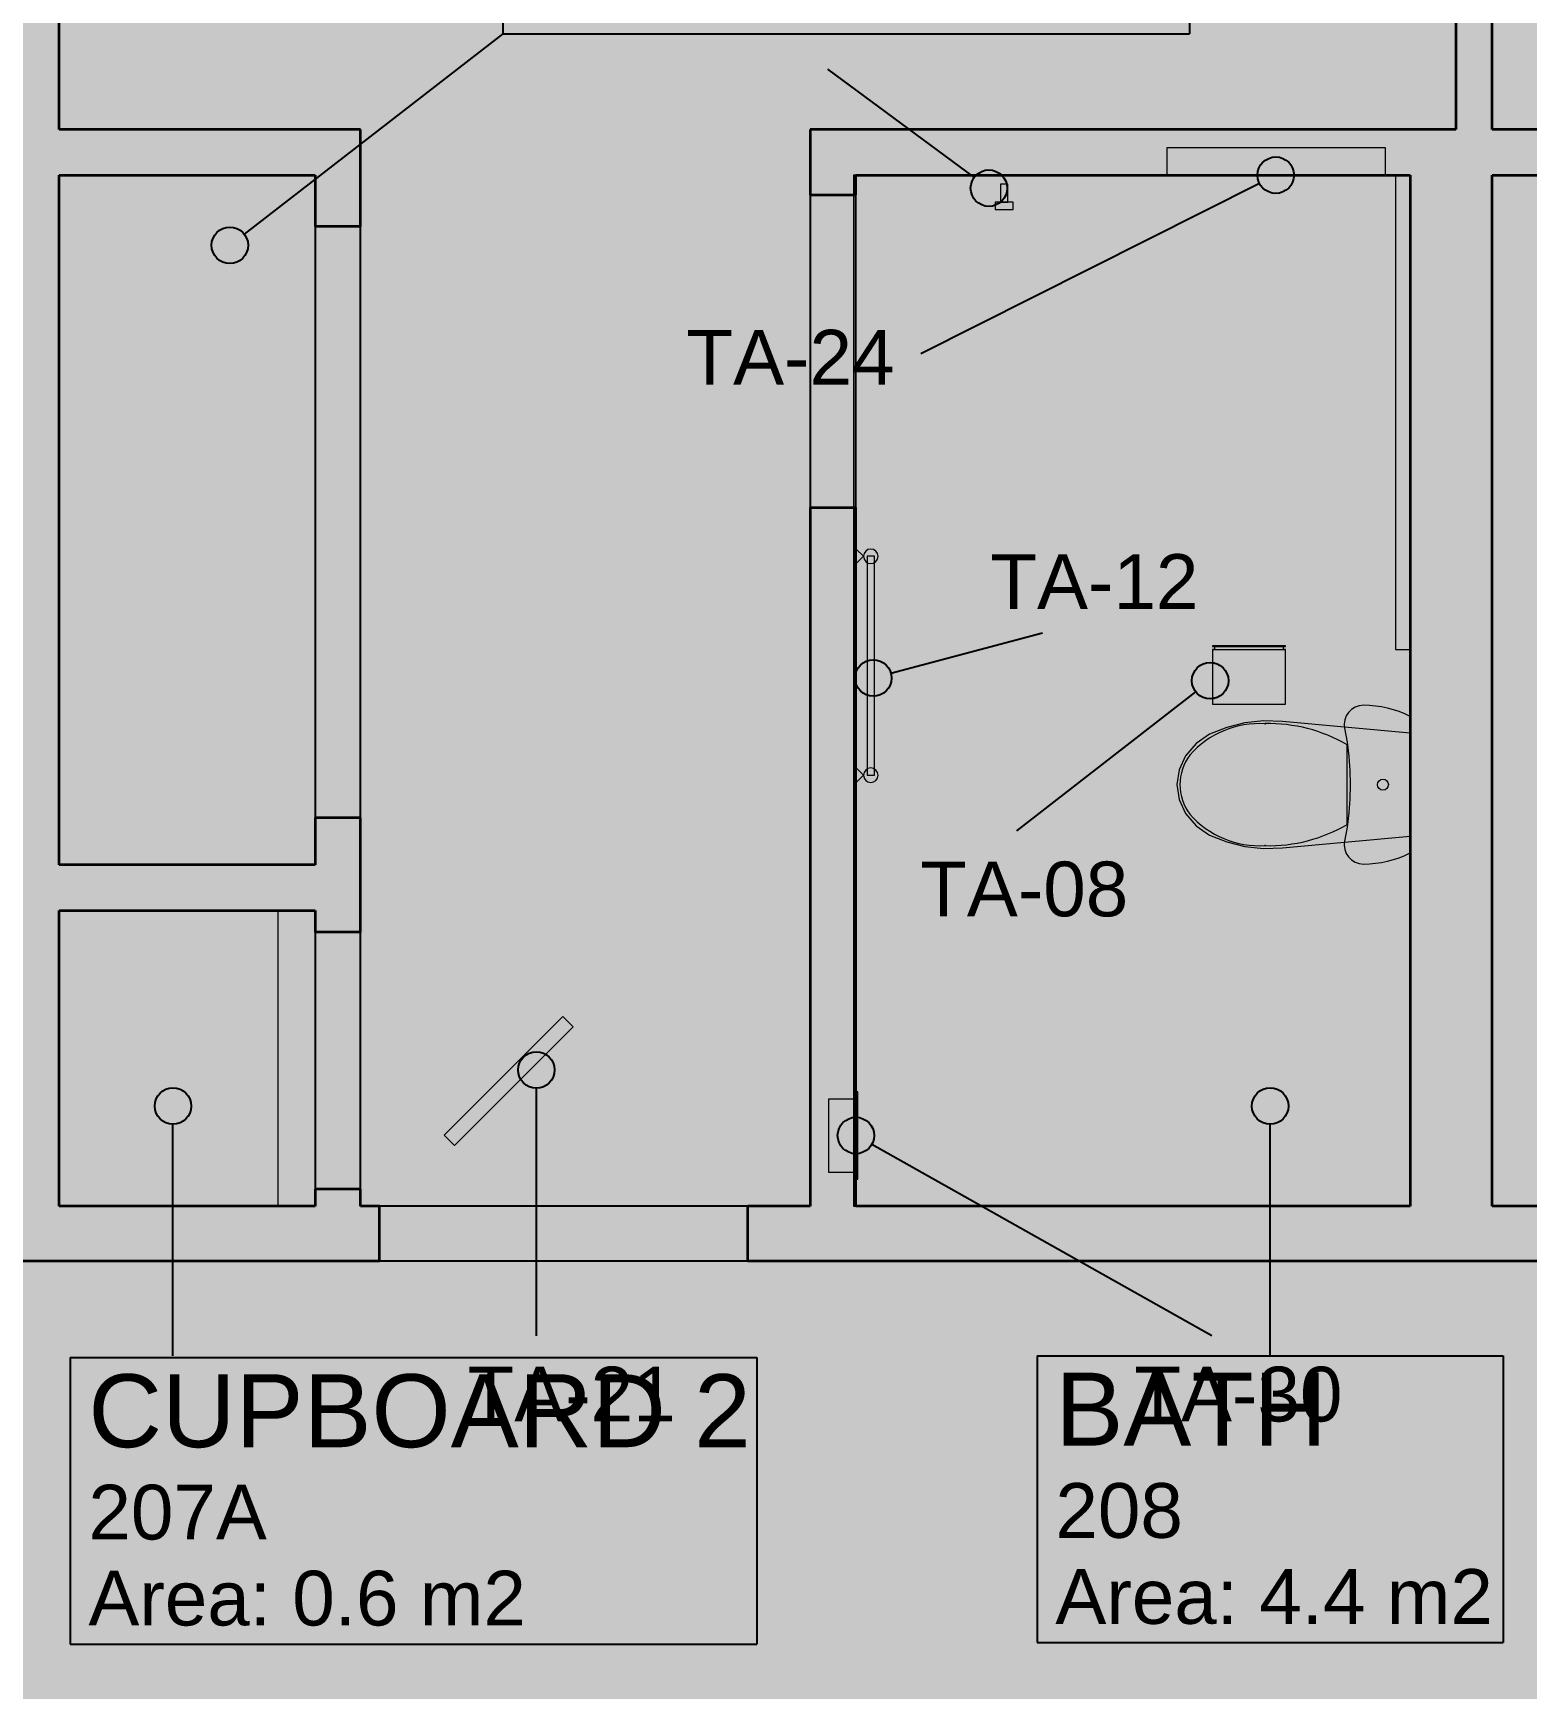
# Model space of a CAD drawing. Header units: millimetres. Extents: x -14278 to 101596, y -22378 to 34603.
# Drawn here: x 72050 to 76146, y 4946 to 9484 of the extents above; entities that cross this region are included whole.
import ezdxf
from ezdxf.enums import TextEntityAlignment as Align

# ---------------------------------------------------------------- set-up
doc = ezdxf.new("R2010")
doc.units = ezdxf.units.MM
doc.header["$MEASUREMENT"] = 0
doc.linetypes.add('Dashed', pattern=[282.222223, 141.111112, -141.111112])
for name, color, linetype in [('A-Zz_20_10_90-T_TextFFEInternal', 7, 'Continuous'), ('NewA-Ee_25_10-M_WallsInternal', 7, 'Continuous'), ('NewA-Ee_30_40-M_Floors', 7, 'Continuous'), ('NewA-Ee_40_20-M_GeneralFFAndEInternalEquipment', 7, 'Continuous'), ('NewA-Ee_40_20-M_GeneralFFAndEInternalFixed', 7, 'Continuous'), ('NewA-Ee_40_20-M_GeneralFFAndEInternalSanitary', 7, 'Continuous'), ('NewA-SL-M_SpacesInternal', 7, 'Continuous'), ('NewA-Ss_30_25-M_CeilingAndSoffitSystems', 7, 'Continuous'), ('NewA-Zz_20_10_90-T_TextFFEInternal', 7, 'Continuous'), ('NewA-Zz_50_10_90-P_BoundarySpace', 7, 'Continuous'), ('NewA-Zz_50_90_00-M_GrossInternal', 7, 'Continuous')]:
    doc.layers.add(name, color=color, linetype=linetype)
doc.styles.add('GENERATED_STYLE_1', font='')
doc.styles.get('GENERATED_STYLE_1').set_extended_font_data('Arial')

# ---------------------------------------------------------------- blocks, each defined once
blk = doc.blocks.new('Slab_29_2', base_point=(92290.2, 4673.4))
at = {"layer": 'NewA-Ee_30_40-M_Floors', "linetype": 'Continuous', "lineweight": 13}
blk.add_hatch(color=254, dxfattribs=at).paths.add_polyline_path([(92290.2, 4673.4), (92290.2, 10970.6), (94739.9, 10970.6), (94739.9, 13222.7), (60190.4, 13222.7), (60190.4, 4673.4)])
blk = doc.blocks.new('BEDROOM_207_32_2', base_point=(74462.5, 12688))
at = {"layer": 'NewA-SL-M_SpacesInternal', "color": 253, "linetype": 'Continuous', "lineweight": 13}
for p, q in [((72121.7, 13222.7), (72121.7, 9219.3)), ((75951.3, 13222.7), (72121.7, 13222.7)), ((75951.3, 9219.3), (75951.3, 13222.7)), ((72121.7, 9219.3), (72948.2, 9219.3)), ((72948.2, 9219.3), (72948.2, 6268.3)), ((74181.2, 6268.3), (74181.2, 9219.3)), ((74181.2, 9219.3), (75951.3, 9219.3)), ((72948.2, 6268.3), (74181.2, 6268.3))]:
    blk.add_line(p, q, dxfattribs=at)
at = {"layer": 'NewA-SL-M_SpacesInternal', "linetype": 'Continuous'}
for p, q in [((73703.9, 13041.5), (73703.9, 12727.2)), ((73703.9, 13041.5), (75221.1, 13041.5)), ((75221.1, 13041.5), (75221.1, 12727.2)), ((73703.9, 12727.2), (73703.9, 12491.5)), ((75221.1, 12727.2), (75221.1, 12491.5)), ((73703.9, 12491.5), (73703.9, 12255.8)), ((75221.1, 12491.5), (75221.1, 12255.8)), ((73703.9, 12255.8), (75221.1, 12255.8))]:
    blk.add_line(p, q, dxfattribs=at)
at = {"layer": 'NewA-SL-M_SpacesInternal', "color": 5, "lineweight": 70, "style": 'GENERATED_STYLE_1'}
for tag, height, p in [('ROOM_NAME', 200, (73753.9, 12995.8)), ('ROOM_NUMBER', 150, (73753.9, 12693)), ('adj_text', 150, (73753.9, 12457.2))]:
    blk.add_attdef(tag, text='', height=height, dxfattribs=at).set_placement(p, align=Align.TOP_LEFT)
blk = doc.blocks.new('HALL_217_37_2', base_point=(63774.1, 5508.9))
at = {"layer": 'NewA-SL-M_SpacesInternal', "color": 253, "linetype": 'Continuous', "lineweight": 13}
blk.add_line((92290.2, 6118.3), (64013.7, 6118.3), dxfattribs=at)
at = {"layer": 'NewA-SL-M_SpacesInternal', "color": 5, "lineweight": 70, "style": 'GENERATED_STYLE_1'}
for tag, height, p in [('ROOM_NAME', 200, (63128.1, 5816.7)), ('ROOM_NUMBER', 150, (63128.1, 5513.9)), ('adj_text', 150, (63128.1, 5278.2))]:
    blk.add_attdef(tag, text='', height=height, dxfattribs=at).set_placement(p, align=Align.TOP_LEFT)
blk = doc.blocks.new('BATH_208_43_2', base_point=(75442.2, 5504.5))
at = {"layer": 'NewA-SL-M_SpacesInternal', "color": 253, "linetype": 'Continuous', "lineweight": 13}
for p, q in [((75758.7, 9169.3), (75158.7, 9169.3)), ((75158.7, 9169.3), (75158.7, 9094.3)), ((75758.7, 9094.3), (75758.7, 9169.3)), ((74306.2, 9094.3), (74306.2, 6562.2)), ((75158.7, 9094.3), (74306.2, 9094.3)), ((75826.3, 9094.3), (75758.7, 9094.3)), ((75826.3, 6268.3), (75826.3, 9094.3)), ((74306.2, 6562.2), (74231.2, 6562.2)), ((74231.2, 6562.2), (74231.2, 6362.2)), ((74231.2, 6362.2), (74306.2, 6362.2)), ((74306.2, 6362.2), (74306.2, 6268.3)), ((74306.2, 6268.3), (75826.3, 6268.3))]:
    blk.add_line(p, q, dxfattribs=at)
at = {"layer": 'NewA-SL-M_SpacesInternal', "linetype": 'Continuous'}
for p, q in [((74803.3, 5858), (74803.3, 5543.8)), ((74803.3, 5858), (76081.1, 5858)), ((76081.1, 5858), (76081.1, 5543.8)), ((74803.3, 5543.8), (74803.3, 5308)), ((76081.1, 5543.8), (76081.1, 5308)), ((74803.3, 5308), (74803.3, 5072.3)), ((76081.1, 5308), (76081.1, 5072.3)), ((74803.3, 5072.3), (76081.1, 5072.3))]:
    blk.add_line(p, q, dxfattribs=at)
at = {"layer": 'NewA-SL-M_SpacesInternal', "color": 5, "lineweight": 70, "style": 'GENERATED_STYLE_1'}
for tag, height, p in [('ROOM_NAME', 200, (74853.3, 5812.3)), ('ROOM_NUMBER', 150, (74853.3, 5509.5)), ('adj_text', 150, (74853.3, 5273.8))]:
    blk.add_attdef(tag, text='', height=height, dxfattribs=at).set_placement(p, align=Align.TOP_LEFT)
blk = doc.blocks.new('CUPBOARD 1_207B_52_2', base_point=(74279.5, 9913.4))
at = {"layer": 'NewA-SL-M_SpacesInternal', "linetype": 'Continuous'}
for p, q in [((73337.8, 10267), (73337.8, 9952.7)), ((73337.8, 10267), (75221.1, 10267)), ((75221.1, 10267), (75221.1, 9952.7)), ((73337.8, 9952.7), (73337.8, 9717)), ((75221.1, 9952.7), (75221.1, 9717)), ((73337.8, 9717), (73337.8, 9481.3)), ((75221.1, 9717), (75221.1, 9481.3)), ((73337.8, 9481.3), (75221.1, 9481.3))]:
    blk.add_line(p, q, dxfattribs=at)
at = {"layer": 'NewA-SL-M_SpacesInternal', "color": 253, "linetype": 'Continuous', "lineweight": 13}
for p, q in [((72823.2, 9094.3), (72121.7, 9094.3)), ((72121.7, 9094.3), (72121.7, 7203.9)), ((72823.2, 7203.9), (72823.2, 9094.3)), ((72121.7, 7203.9), (72823.2, 7203.9))]:
    blk.add_line(p, q, dxfattribs=at)
at = {"layer": 'NewA-SL-M_SpacesInternal', "color": 5, "lineweight": 70, "style": 'GENERATED_STYLE_1'}
for tag, height, p in [('ROOM_NAME', 200, (73387.8, 10221.3)), ('ROOM_NUMBER', 150, (73387.8, 9918.4)), ('adj_text', 150, (73387.8, 9682.7))]:
    blk.add_attdef(tag, text='', height=height, dxfattribs=at).set_placement(p, align=Align.TOP_LEFT)
blk = doc.blocks.new('CUPBOARD 2_207A_58_2', base_point=(73093.4, 5500))
at = {"layer": 'NewA-SL-M_SpacesInternal', "color": 253, "linetype": 'Continuous', "lineweight": 13}
for p, q in [((72823.2, 7078.9), (72121.7, 7078.9)), ((72121.7, 7078.9), (72121.7, 6268.3)), ((72823.2, 6268.3), (72823.2, 7078.9)), ((72121.7, 6268.3), (72823.2, 6268.3))]:
    blk.add_line(p, q, dxfattribs=at)
at = {"layer": 'NewA-SL-M_SpacesInternal', "linetype": 'Continuous'}
for p, q in [((72151.8, 5853.6), (72151.8, 5539.3)), ((72151.8, 5853.6), (74035, 5853.6)), ((74035, 5853.6), (74035, 5539.3)), ((72151.8, 5539.3), (72151.8, 5303.6)), ((74035, 5539.3), (74035, 5303.6)), ((72151.8, 5303.6), (72151.8, 5067.9)), ((74035, 5303.6), (74035, 5067.9)), ((72151.8, 5067.9), (74035, 5067.9))]:
    blk.add_line(p, q, dxfattribs=at)
at = {"layer": 'NewA-SL-M_SpacesInternal', "color": 5, "lineweight": 70, "style": 'GENERATED_STYLE_1'}
for tag, height, p in [('ROOM_NAME', 200, (72201.8, 5807.9)), ('ROOM_NUMBER', 150, (72201.8, 5505)), ('adj_text', 150, (72201.8, 5269.3))]:
    blk.add_attdef(tag, text='', height=height, dxfattribs=at).set_placement(p, align=Align.TOP_LEFT)
blk = doc.blocks.new('Slab_34_2', base_point=(74299.6, 6268.3))
at = {"layer": 'NewA-Ss_30_25-M_CeilingAndSoffitSystems', "linetype": 'Continuous', "lineweight": 0}
blk.add_hatch(color=255, dxfattribs=at).paths.add_polyline_path([(74299.6, 6268.3), (75826.3, 6268.3), (75826.3, 9094.3), (74299.6, 9094.3)])
at = {"layer": 'NewA-Ss_30_25-M_CeilingAndSoffitSystems', "color": 6, "linetype": 'Continuous', "lineweight": 13, "flags": 128}
blk.add_lwpolyline([(74299.6, 6268.3), (75826.3, 6268.3), (75826.3, 9094.3), (74299.6, 9094.3)], close=True, dxfattribs=at)
blk = doc.blocks.new('Slab_41_2', base_point=(72121.7, 13222.7))
at = {"layer": 'NewA-Ss_30_25-M_CeilingAndSoffitSystems', "linetype": 'Continuous', "lineweight": 0}
blk.add_hatch(color=255, dxfattribs=at).paths.add_polyline_path([(72121.7, 13222.7), (72121.7, 9219.3), (72948.2, 9219.3), (72948.2, 6268.3), (74181.2, 6268.3), (74181.2, 9219.3), (75951.3, 9219.3), (75951.3, 13222.7)])
at = {"layer": 'NewA-Ss_30_25-M_CeilingAndSoffitSystems', "color": 6, "linetype": 'Continuous', "lineweight": 13, "flags": 128}
blk.add_lwpolyline([(72121.7, 13222.7), (72121.7, 9219.3), (72948.2, 9219.3), (72948.2, 6268.3), (74181.2, 6268.3), (74181.2, 9219.3), (75951.3, 9219.3), (75951.3, 13222.7)], close=True, dxfattribs=at)
blk = doc.blocks.new('Slab_46_2', base_point=(92290.2, 4823.3))
at = {"layer": 'NewA-Ss_30_25-M_CeilingAndSoffitSystems', "linetype": 'Continuous', "lineweight": 0}
blk.add_hatch(color=255, dxfattribs=at).paths.add_polyline_path([(92290.2, 4823.3), (92290.2, 6118.3), (64013.7, 6118.3), (64013.7, 8579), (62713.2, 8579), (62713.2, 4817.8)])
at = {"layer": 'NewA-Ss_30_25-M_CeilingAndSoffitSystems', "color": 6, "linetype": 'Continuous', "lineweight": 13, "flags": 128}
blk.add_lwpolyline([(92290.2, 4823.3), (62713.2, 4817.8), (62713.2, 8579), (64013.7, 8579), (64013.7, 6118.3), (92290.2, 6118.3)], close=True, dxfattribs=at)
blk = doc.blocks.new('Slab_59_2', base_point=(72121.7, 9094.3))
at = {"layer": 'NewA-Ss_30_25-M_CeilingAndSoffitSystems', "linetype": 'Continuous', "lineweight": 0}
blk.add_hatch(color=255, dxfattribs=at).paths.add_polyline_path([(72121.7, 9094.3), (72121.7, 7203.9), (72823.2, 7203.9), (72823.2, 9094.3)])
at = {"layer": 'NewA-Ss_30_25-M_CeilingAndSoffitSystems', "color": 6, "linetype": 'Continuous', "lineweight": 13, "flags": 128}
blk.add_lwpolyline([(72121.7, 9094.3), (72823.2, 9094.3), (72823.2, 7203.9), (72121.7, 7203.9)], close=True, dxfattribs=at)
blk = doc.blocks.new('Slab_60_2', base_point=(72121.7, 7078.9))
at = {"layer": 'NewA-Ss_30_25-M_CeilingAndSoffitSystems', "linetype": 'Continuous', "lineweight": 0}
blk.add_hatch(color=255, dxfattribs=at).paths.add_polyline_path([(72121.7, 7078.9), (72121.7, 6268.3), (72823.2, 6268.3), (72823.2, 7078.9)])
at = {"layer": 'NewA-Ss_30_25-M_CeilingAndSoffitSystems', "color": 6, "linetype": 'Continuous', "lineweight": 13, "flags": 128}
blk.add_lwpolyline([(72121.7, 7078.9), (72823.2, 7078.9), (72823.2, 6268.3), (72121.7, 6268.3)], close=True, dxfattribs=at)
blk = doc.blocks.new('Wall_90_2', base_point=(71971.7, 13222.7))
at = {"layer": 'NewA-Ee_25_10-M_WallsInternal', "color": 92, "linetype": 'Continuous', "lineweight": 35, "flags": 128}
for points in [[(71971.7, 13222.7), (71971.7, 9219.3)], [(72121.7, 13222.7), (71971.7, 13222.7)], [(72121.7, 9219.3), (72121.7, 13222.7)], [(71971.7, 9094.3), (71971.7, 7203.9)], [(72121.7, 7203.9), (72121.7, 9094.3)], [(71971.7, 7078.9), (71971.7, 6268.3)], [(72121.7, 6268.3), (72121.7, 7078.9)]]:
    blk.add_lwpolyline(points, dxfattribs=at)
blk = doc.blocks.new('Wall_93_2', base_point=(64013.7, 6118.3))
at = {"layer": 'NewA-Ee_25_10-M_WallsInternal', "color": 92, "linetype": 'Continuous', "lineweight": 35}
for p, q in [((72999.7, 6118.3), (72999.7, 6268.3)), ((74009.7, 6118.3), (74009.7, 6268.3))]:
    blk.add_line(p, q, dxfattribs=at)
at = {"layer": 'NewA-Ee_25_10-M_WallsInternal', "linetype": 'Continuous'}
for p, q in [((74009.7, 6268.3), (72999.7, 6268.3)), ((72999.7, 6118.3), (74009.7, 6118.3))]:
    blk.add_line(p, q, dxfattribs=at)
at = {"layer": 'NewA-Ee_25_10-M_WallsInternal', "color": 92, "linetype": 'Continuous', "lineweight": 35, "flags": 128}
for points in [[(72823.2, 6268.3), (72121.7, 6268.3)], [(72999.7, 6268.3), (72948.2, 6268.3)], [(74181.2, 6268.3), (74009.7, 6268.3)], [(75826.3, 6268.3), (74306.2, 6268.3)], [(76351.6, 6268.3), (76051.3, 6268.3)], [(71093.5, 6118.3), (72999.7, 6118.3)], [(74009.7, 6118.3), (77329.8, 6118.3)]]:
    blk.add_lwpolyline(points, dxfattribs=at)
blk = doc.blocks.new('Wall_98_2', base_point=(77277.7, 9219.3))
at = {"layer": 'NewA-Ee_25_10-M_WallsInternal', "color": 92, "linetype": 'Continuous', "lineweight": 35, "flags": 128}
for points in [[(75951.3, 9219.3), (74181.2, 9219.3)], [(76351.6, 9219.3), (76051.3, 9219.3)], [(77277.7, 9219.3), (76451.6, 9219.3)], [(74306.2, 9094.3), (75826.3, 9094.3)], [(76051.3, 9094.3), (76351.6, 9094.3)], [(76451.6, 9094.3), (77152.7, 9094.3)]]:
    blk.add_lwpolyline(points, dxfattribs=at)
blk = doc.blocks.new('Wall_99_2', base_point=(72948.2, 9219.3))
at = {"layer": 'NewA-Ee_25_10-M_WallsInternal', "color": 92, "linetype": 'Continuous', "lineweight": 35, "flags": 128}
for points in [[(71971.7, 9219.3), (71145.6, 9219.3)], [(72948.2, 9219.3), (72121.7, 9219.3)], [(71270.6, 9094.3), (71971.7, 9094.3)], [(72121.7, 9094.3), (72823.2, 9094.3)]]:
    blk.add_lwpolyline(points, dxfattribs=at)
blk = doc.blocks.new('Wall_108_2', base_point=(74181.2, 9219.3))
at = {"layer": 'NewA-Ee_25_10-M_WallsInternal', "color": 92, "linetype": 'Continuous', "lineweight": 35}
for p, q in [((74181.2, 9040), (74306.2, 9040)), ((74181.2, 8183), (74306.2, 8183))]:
    blk.add_line(p, q, dxfattribs=at)
at = {"layer": 'NewA-Ee_25_10-M_WallsInternal', "linetype": 'Continuous'}
for p, q in [((74181.2, 9040), (74181.2, 8183)), ((74306.2, 8183), (74306.2, 9040))]:
    blk.add_line(p, q, dxfattribs=at)
at = {"layer": 'NewA-Ee_25_10-M_WallsInternal', "color": 92, "linetype": 'Continuous', "lineweight": 35, "flags": 128}
for points in [[(74181.2, 9219.3), (74181.2, 9040)], [(74306.2, 9040), (74306.2, 9094.3)], [(74181.2, 8183), (74181.2, 6268.3)], [(74306.2, 6268.3), (74306.2, 8183)]]:
    blk.add_lwpolyline(points, dxfattribs=at)
blk = doc.blocks.new('Wall_109_2', base_point=(72948.2, 9219.3))
at = {"layer": 'NewA-Ee_25_10-M_WallsInternal', "color": 92, "linetype": 'Continuous', "lineweight": 35}
for p, q in [((72948.2, 8953.1), (72823.2, 8953.1)), ((72948.2, 7333.1), (72823.2, 7333.1)), ((72948.2, 7019.8), (72823.2, 7019.8)), ((72948.2, 6314.8), (72823.2, 6314.8))]:
    blk.add_line(p, q, dxfattribs=at)
at = {"layer": 'NewA-Ee_25_10-M_WallsInternal', "linetype": 'Continuous'}
for p, q in [((72823.2, 8953.1), (72823.2, 7333.1)), ((72948.2, 7333.1), (72948.2, 8953.1)), ((72823.2, 7019.8), (72823.2, 6314.8)), ((72948.2, 6314.8), (72948.2, 7019.8))]:
    blk.add_line(p, q, dxfattribs=at)
at = {"layer": 'NewA-Ee_25_10-M_WallsInternal', "color": 92, "linetype": 'Continuous', "lineweight": 35, "flags": 128}
for points in [[(72948.2, 8953.1), (72948.2, 9219.3)], [(72823.2, 9094.3), (72823.2, 8953.1)], [(72823.2, 7333.1), (72823.2, 7203.9)], [(72948.2, 7019.8), (72948.2, 7333.1)], [(72823.2, 7078.9), (72823.2, 7019.8)], [(72823.2, 6314.8), (72823.2, 6268.3)], [(72948.2, 6268.3), (72948.2, 6314.8)]]:
    blk.add_lwpolyline(points, dxfattribs=at)
blk = doc.blocks.new('Wall_124_2', base_point=(76051.3, 13373))
at = {"layer": 'NewA-Ee_25_10-M_WallsInternal', "color": 92, "linetype": 'Continuous', "lineweight": 35, "flags": 128}
for points in [[(75951.3, 13222.7), (75951.3, 9219.3)], [(76051.3, 9219.3), (76051.3, 13222.7)]]:
    blk.add_lwpolyline(points, dxfattribs=at)
blk = doc.blocks.new('Wall_128_2', base_point=(76051.3, 9219.3))
at = {"layer": 'NewA-Ee_25_10-M_WallsInternal', "color": 92, "linetype": 'Continuous', "lineweight": 35, "flags": 128}
for points in [[(75826.3, 9094.3), (75826.3, 6268.3)], [(76051.3, 6268.3), (76051.3, 9094.3)]]:
    blk.add_lwpolyline(points, dxfattribs=at)
blk = doc.blocks.new('Wall_130_2', base_point=(71145.6, 7203.9))
at = {"layer": 'NewA-Ee_25_10-M_WallsInternal', "color": 92, "linetype": 'Continuous', "lineweight": 35, "flags": 128}
for points in [[(71971.7, 7203.9), (71270.6, 7203.9)], [(72823.2, 7203.9), (72121.7, 7203.9)], [(71270.6, 7078.9), (71971.7, 7078.9)], [(72121.7, 7078.9), (72823.2, 7078.9)]]:
    blk.add_lwpolyline(points, dxfattribs=at)
blk = doc.blocks.new('Wall Hanging Rack 19')
at = {"layer": 'NewA-Ee_40_20-M_GeneralFFAndEInternalEquipment', "color": 1, "linetype": 'Continuous', "lineweight": 18}
for p, q in [((25, 0), (-25, 0)), ((-25, 0), (-25, -20)), ((25, -20), (25, 0)), ((-25, -20), (25, -20)), ((10, -20), (-10, -20)), ((-10, -20), (-10, -70)), ((10, -70), (10, -20)), ((-10, -70), (10, -70))]:
    blk.add_line(p, q, dxfattribs=at)
blk = doc.blocks.new('Towel Rack 19')
at = {"layer": 'NewA-Ee_40_20-M_GeneralFFAndEInternalEquipment', "color": 1, "linetype": 'Continuous', "lineweight": 18}
for p, q in [((-280, 0), (-320, 0)), ((-320, 0), (-300, -20)), ((-300, -20), (-280, 0)), ((320, 0), (280, 0)), ((280, 0), (300, -20)), ((300, -20), (320, 0)), ((300, -30), (-300, -30)), ((-300, -30), (-300, -50)), ((300, -50), (300, -30)), ((-300, -50), (300, -50))]:
    blk.add_line(p, q, dxfattribs=at)
for centre, start, end in [((-300, -40), 0, 180), ((-300, -40), 180, 0), ((300, -40), 0, 180), ((300, -40), 180, 0)]:
    blk.add_arc(centre, 20, start, end, dxfattribs=at)
blk = doc.blocks.new('Soap Dispenser 19')
at = {"layer": 'NewA-Ee_40_20-M_GeneralFFAndEInternalEquipment', "color": 1, "linetype": 'Dashed', "lineweight": 18}
for p, q in [((0, 75), (0, 0)), ((200, 75), (0, 75)), ((200, 0), (200, 75))]:
    blk.add_line(p, q, dxfattribs=at)
at = {"layer": 'NewA-Ee_40_20-M_GeneralFFAndEInternalEquipment', "color": 1, "linetype": 'Continuous', "lineweight": 18}
for p, q in [((-20, 0), (-20, -5)), ((220, 0), (-20, 0)), ((220, -5), (220, 0)), ((-20, -5), (220, -5))]:
    blk.add_line(p, q, dxfattribs=at)
blk = doc.blocks.new('Toilet Paper Dispenser 19')
at = {"layer": 'NewA-Ee_40_20-M_GeneralFFAndEInternalEquipment', "color": 1, "linetype": 'Continuous', "lineweight": 18}
for p, q in [((200, 0), (0, 0)), ((0, 0), (0, -2)), ((200, -2), (200, 0)), ((0, -2), (5, -2)), ((0, -2), (200, -2)), ((5, -10), (0, -10)), ((0, -10), (0, -160)), ((0, -10), (200, -10)), ((5, -2), (5, -10)), ((195, -10), (195, -2)), ((195, -2), (200, -2)), ((200, -10), (195, -10)), ((200, -160), (200, -10)), ((0, -160), (200, -160))]:
    blk.add_line(p, q, dxfattribs=at)
blk = doc.blocks.new('Cabinet Wall Single Door 19')
at = {"layer": 'NewA-Ee_40_20-M_GeneralFFAndEInternalEquipment', "color": 1, "linetype": 'Continuous', "lineweight": 18}
for p, q in [((600, 75), (0, 75)), ((0, 75), (0, 0)), ((600, 0), (600, 75)), ((0, 0), (600, 0))]:
    blk.add_line(p, q, dxfattribs=at)
blk = doc.blocks.new('WC 19')
at = {"layer": 'NewA-Ee_40_20-M_GeneralFFAndEInternalSanitary', "color": 1, "linetype": 'Continuous', "lineweight": 18}
for p, q in [((-193.9, -40.1), (-200.1, -55.5)), ((-186.8, -25), (-193.9, -40.1)), ((186.8, -25), (-186.8, -25)), ((-141, -25), (-173.3, -375.4)), ((141, -25), (-141, -25)), ((173.3, -375.4), (141, -25)), ((193.9, -40.1), (186.8, -25)), ((200.1, -55.5), (193.9, -40.1)), ((-209.7, -87.4), (-213.1, -103.7)), ((-205.4, -71.3), (-209.7, -87.4)), ((-200.1, -55.5), (-205.4, -71.3)), ((205.4, -71.3), (200.1, -55.5)), ((209.7, -87.4), (205.4, -71.3)), ((213.1, -103.7), (209.7, -87.4)), ((-215.5, -120.2), (-217, -136.8)), ((-213.1, -103.7), (-215.5, -120.2)), ((215.5, -120.2), (213.1, -103.7)), ((217, -136.8), (215.5, -120.2)), ((-217, -136.8), (-217.5, -153.5)), ((-217.5, -153.5), (-216.2, -165)), ((-216.2, -165), (-212.4, -176)), ((-212.4, -176), (-206.3, -185.9)), ((206.3, -185.9), (212.4, -176)), ((212.4, -176), (216.2, -165)), ((216.2, -165), (217.5, -153.5)), ((217.5, -153.5), (217, -136.8)), ((-206.3, -185.9), (-198.2, -194.1)), ((-198.2, -194.1), (-188.5, -200.5)), ((-188.5, -200.5), (-177.6, -204.5)), ((-177.6, -204.5), (-166.1, -206)), ((-166.1, -206), (-154.5, -205)), ((-154.5, -205), (-116.2, -198.2)), ((-116.2, -198.2), (-77.6, -193.3)), ((0, -198), (-108.9, -198)), ((-77.6, -193.3), (-38.9, -190.4)), ((-38.9, -190.4), (0, -189.4)), ((0, -189.4), (38.9, -190.4)), ((108.9, -198), (0, -198)), ((38.9, -190.4), (77.6, -193.3)), ((77.6, -193.3), (116.2, -198.2)), ((116.2, -198.2), (154.5, -205)), ((154.5, -205), (166.1, -206)), ((166.1, -206), (177.6, -204.5)), ((177.6, -204.5), (188.5, -200.5)), ((188.5, -200.5), (198.2, -194.1)), ((198.2, -194.1), (206.3, -185.9)), ((-173.3, -375.4), (-174.9, -427.1)), ((174.9, -427.1), (173.3, -375.4)), ((-174.9, -427.1), (-169.4, -478.4)), ((169.4, -478.4), (174.9, -427.1)), ((-169.4, -478.4), (-157, -528.2)), ((157, -528.2), (169.4, -478.4)), ((-157, -528.2), (-138, -575.1)), ((138, -575.1), (157, -528.2)), ((-138, -575.1), (-112.4, -612.3)), ((112.4, -612.3), (138, -575.1)), ((-112.4, -612.3), (-79.4, -640.8)), ((79.4, -640.8), (112.4, -612.3)), ((81.1, -629.6), (81.1, -629.6)), ((-79.4, -640.8), (-41, -658.8)), ((-41, -658.8), (0, -665)), ((0, -656.4), (0, -656.4)), ((0, -665), (41, -658.8)), ((41, -658.8), (79.4, -640.8))]:
    blk.add_line(p, q, dxfattribs=at)
blk.add_circle((0, -100), 15, dxfattribs=at)
for centre, radius, start, end in [((258.1, -412.9), 425.4, 149.6518, 181.3539), ((-258.1, -412.9), 425.4, 358.6461, 30.3482), ((89.5, -437.3), 257, 176.8048, 228.4245), ((-89.5, -437.3), 257, 311.5755, 3.1952), ((0.8, -517.8), 138.6, 233.7772, 269.6644), ((-0.8, -517.8), 138.6, 270.3356, 306.2228)]:
    blk.add_arc(centre, radius, start, end, dxfattribs=at)
for p in [(108.9, -198), (-167, -423), (167, -423), (-81.1, -629.6)]:
    blk.add_point(p, dxfattribs=at)
blk = doc.blocks.new('Shelves 20')
at = {"layer": 'NewA-Ee_40_20-M_GeneralFFAndEInternalFixed', "color": 6, "linetype": 'Continuous', "lineweight": 13}
for p, q in [((405.4, 0), (-405.4, 0)), ((405.4, -600), (405.4, 0)), ((-405.4, 0), (-405.4, -600)), ((-405.4, -600), (405.4, -600))]:
    blk.add_line(p, q, dxfattribs=at)
blk = doc.blocks.new('Mirror 19_4')
at = {"layer": 'NewA-Ee_40_20-M_GeneralFFAndEInternalEquipment', "color": 1, "linetype": 'Continuous', "lineweight": 18}
for p, q in [((460, 40), (0, 40)), ((0, 40), (0, 0)), ((460, 40), (0, 40)), ((0, 40), (0, 0)), ((0, 0), (460, 0)), ((0, 0), (460, 0)), ((460, 0), (460, 40)), ((460, 0), (460, 40))]:
    blk.add_line(p, q, dxfattribs=at)
blk = doc.blocks.new('Mirror 19_5')
at = {"layer": 'NewA-Ee_40_20-M_GeneralFFAndEInternalEquipment', "color": 1, "linetype": 'Continuous', "lineweight": 18}
for p, q in [((1300, 40), (0, 40)), ((0, 40), (0, 0)), ((1300, 40), (0, 40)), ((0, 40), (0, 0)), ((0, 0), (1300, 0)), ((0, 0), (1300, 0)), ((1300, 0), (1300, 40)), ((1300, 0), (1300, 40))]:
    blk.add_line(p, q, dxfattribs=at)
blk = doc.blocks.new('Line_129_2', base_point=(73430.1, 5912.8))
at = {"layer": 'NewA-Zz_20_10_90-T_TextFFEInternal', "linetype": 'Continuous'}
blk.add_hatch(color=256, dxfattribs=at).paths.add_polyline_path([(73480.1, 6641.9), (73476.2, 6661.1), (73465.4, 6677.3), (73449.2, 6688.1), (73430.1, 6691.9), (73410.9, 6688.1), (73394.7, 6677.3), (73383.9, 6661.1), (73380.1, 6641.9), (73383.9, 6622.8), (73394.7, 6606.6), (73410.9, 6595.7), (73430.1, 6591.9), (73449.2, 6595.7), (73465.4, 6606.6), (73476.2, 6622.8)])
blk.add_line((73430.1, 5912.8), (73430.1, 6591.9), dxfattribs=at)
blk.add_circle((73430.1, 6641.9), 50, dxfattribs=at)
blk = doc.blocks.new('Line_138_2', base_point=(75282, 5912.8))
at = {"layer": 'NewA-Zz_20_10_90-T_TextFFEInternal', "linetype": 'Continuous'}
blk.add_hatch(color=256, dxfattribs=at).paths.add_polyline_path([(74356.2, 6462.2), (74352.4, 6481.3), (74341.5, 6497.5), (74325.3, 6508.4), (74306.2, 6512.2), (74287, 6508.4), (74270.8, 6497.5), (74260, 6481.3), (74256.2, 6462.2), (74260, 6443), (74270.8, 6426.8), (74287, 6416), (74306.2, 6412.2), (74325.3, 6416), (74341.5, 6426.8), (74352.4, 6443)])
blk.add_line((75282, 5912.8), (74349.7, 6437.6), dxfattribs=at)
blk.add_circle((74306.2, 6462.2), 50, dxfattribs=at)
blk = doc.blocks.new('Line_145_2', base_point=(74747.6, 7297.2))
at = {"layer": 'NewA-Zz_20_10_90-T_TextFFEInternal', "linetype": 'Continuous'}
blk.add_hatch(color=256, dxfattribs=at).paths.add_polyline_path([(75327.6, 7708.8), (75323.8, 7727.9), (75313, 7744.1), (75296.8, 7755), (75277.6, 7758.8), (75258.5, 7755), (75242.3, 7744.1), (75231.4, 7727.9), (75227.6, 7708.8), (75231.4, 7689.6), (75242.3, 7673.4), (75258.5, 7662.6), (75277.6, 7658.8), (75296.8, 7662.6), (75313, 7673.4), (75323.8, 7689.6)])
blk.add_line((74747.6, 7297.2), (75238.1, 7678.1), dxfattribs=at)
blk.add_circle((75277.6, 7708.8), 50, dxfattribs=at)
blk = doc.blocks.new('Line_149_2', base_point=(74228.5, 9384.4))
at = {"layer": 'NewA-Zz_20_10_90-T_TextFFEInternal', "linetype": 'Continuous'}
blk.add_hatch(color=256, dxfattribs=at).paths.add_polyline_path([(74720.9, 9058.6), (74717.1, 9077.7), (74706.2, 9094), (74690, 9104.8), (74670.9, 9108.6), (74651.8, 9104.8), (74635.5, 9094), (74624.7, 9077.7), (74620.9, 9058.6), (74624.7, 9039.5), (74635.5, 9023.3), (74651.8, 9012.4), (74670.9, 9008.6), (74690, 9012.4), (74706.2, 9023.3), (74717.1, 9039.5)])
blk.add_line((74228.5, 9384.4), (74630.6, 9088.3), dxfattribs=at)
blk.add_circle((74670.9, 9058.6), 50, dxfattribs=at)
blk = doc.blocks.new('Line_154_2', base_point=(74484.2, 8605.2))
at = {"layer": 'NewA-Zz_20_10_90-T_TextFFEInternal', "linetype": 'Continuous'}
blk.add_hatch(color=256, dxfattribs=at).paths.add_polyline_path([(75507.6, 9094.3), (75503.8, 9113.5), (75492.9, 9129.7), (75476.7, 9140.5), (75457.6, 9144.3), (75438.4, 9140.5), (75422.2, 9129.7), (75411.4, 9113.5), (75407.6, 9094.3), (75411.4, 9075.2), (75422.2, 9059), (75438.4, 9048.1), (75457.6, 9044.3), (75476.7, 9048.1), (75492.9, 9059), (75503.8, 9075.2)])
blk.add_line((74484.2, 8605.2), (75412.9, 9071.9), dxfattribs=at)
blk.add_circle((75457.6, 9094.3), 50, dxfattribs=at)
blk = doc.blocks.new('Line_165_2', base_point=(74817.7, 7839))
at = {"layer": 'NewA-Zz_20_10_90-T_TextFFEInternal', "linetype": 'Continuous'}
blk.add_hatch(color=256, dxfattribs=at).paths.add_polyline_path([(74403.8, 7715.9), (74400, 7735), (74389.1, 7751.3), (74372.9, 7762.1), (74353.8, 7765.9), (74334.6, 7762.1), (74318.4, 7751.3), (74307.6, 7735), (74303.8, 7715.9), (74307.6, 7696.8), (74318.4, 7680.5), (74334.6, 7669.7), (74353.8, 7665.9), (74372.9, 7669.7), (74389.1, 7680.5), (74400, 7696.8)])
blk.add_line((74817.7, 7839), (74402.1, 7728.7), dxfattribs=at)
blk.add_circle((74353.8, 7715.9), 50, dxfattribs=at)
blk = doc.blocks.new('Line_170_2', base_point=(75442.2, 5858))
at = {"layer": 'NewA-Zz_50_10_90-P_BoundarySpace', "linetype": 'Continuous'}
blk.add_hatch(color=256, dxfattribs=at).paths.add_polyline_path([(75492.2, 6543), (75488.4, 6562.1), (75477.5, 6578.3), (75461.3, 6589.1), (75442.2, 6593), (75423.1, 6589.1), (75406.8, 6578.3), (75396, 6562.1), (75392.2, 6543), (75396, 6523.8), (75406.8, 6507.6), (75423.1, 6496.8), (75442.2, 6493), (75461.3, 6496.8), (75477.5, 6507.6), (75488.4, 6523.8)])
blk.add_line((75442.2, 5858), (75442.2, 6493), dxfattribs=at)
blk.add_circle((75442.2, 6543), 50, dxfattribs=at)
blk = doc.blocks.new('Line_181_2', base_point=(72433.5, 5858))
at = {"layer": 'NewA-Zz_50_10_90-P_BoundarySpace', "linetype": 'Continuous'}
blk.add_hatch(color=256, dxfattribs=at).paths.add_polyline_path([(72483.5, 6543), (72479.6, 6562.1), (72468.8, 6578.3), (72452.6, 6589.1), (72433.5, 6593), (72414.3, 6589.1), (72398.1, 6578.3), (72387.3, 6562.1), (72383.5, 6543), (72387.3, 6523.8), (72398.1, 6507.6), (72414.3, 6496.8), (72433.5, 6493), (72452.6, 6496.8), (72468.8, 6507.6), (72479.6, 6523.8)])
blk.add_line((72433.5, 5858), (72433.5, 6493), dxfattribs=at)
blk.add_circle((72433.5, 6543), 50, dxfattribs=at)
blk = doc.blocks.new('Line_182_2', base_point=(73337.8, 9481.3))
at = {"layer": 'NewA-Zz_50_10_90-P_BoundarySpace', "linetype": 'Continuous'}
blk.add_hatch(color=256, dxfattribs=at).paths.add_polyline_path([(72639.6, 8902), (72635.8, 8921.2), (72624.9, 8937.4), (72608.7, 8948.2), (72589.6, 8952), (72570.4, 8948.2), (72554.2, 8937.4), (72543.4, 8921.2), (72539.6, 8902), (72543.4, 8882.9), (72554.2, 8866.7), (72570.4, 8855.9), (72589.6, 8852), (72608.7, 8855.9), (72624.9, 8866.7), (72635.8, 8882.9)])
blk.add_line((73337.8, 9481.3), (72629.1, 8932.7), dxfattribs=at)
blk.add_circle((72589.6, 8902), 50, dxfattribs=at)
blk = doc.blocks.new('Label_220_2', base_point=(74930.2, 5912.8))
at = {"layer": 'A-Zz_20_10_90-T_TextFFEInternal', "insert": (75355.2, 5828.5), "char_height": 150, "attachment_point": 2, "style": 'GENERATED_STYLE_1'}
blk.add_mtext('\\fArial|b0|i0|c0|p34;TA-30\\fArial|b0|i0|c0|p34;\\fArial|b0|i0|c0|p34;\\fArial|b0|i0|c0|p34;\\fArial|b0|i0|c0|p34;\\fArial|b0|i0|c0|p34;\\fArial|b0|i0|c0|p34;\\fArial|b0|i0|c0|p34;\\fArial|b0|i0|c0|p34;\\fArial|b0|i0|c0|p34;\\fArial|b0|i0|c0|p34;\\fArial|b0|i0|c0|p34;\\fArial|b0|i0|c0|p34;\\fArial|b0|i0|c0|p34;\\fArial|b0|i0|c0|p34;\\fArial|b0|i0|c0|p34;\\fArial|b0|i0|c0|p34;\\fArial|b0|i0|c0|p34;\\fArial|b0|i0|c0|p34;\\fArial|b0|i0|c0|p34;\\fArial|b0|i0|c0|p34;\\fArial|b0|i0|c0|p34;\\fArial|b0|i0|c0|p34;\\fArial|b0|i0|c0|p34;\\fArial|b0|i0|c0|p34;\\fArial|b0|i0|c0|p34;\\fArial|b0|i0|c0|p34;\\fArial|b0|i0|c0|p34;\\fArial|b0|i0|c0|p34;\\fArial|b0|i0|c0|p34;}', dxfattribs=at)
blk = doc.blocks.new('Label_221_2', base_point=(74535.2, 8139.7))
at = {"layer": 'A-Zz_20_10_90-T_TextFFEInternal', "insert": (74960.2, 8055.5), "char_height": 150, "attachment_point": 2, "style": 'GENERATED_STYLE_1'}
blk.add_mtext('\\fArial|b0|i0|c0|p34;TA-12\\fArial|b0|i0|c0|p34;\\fArial|b0|i0|c0|p34;\\fArial|b0|i0|c0|p34;\\fArial|b0|i0|c0|p34;\\fArial|b0|i0|c0|p34;\\fArial|b0|i0|c0|p34;\\fArial|b0|i0|c0|p34;\\fArial|b0|i0|c0|p34;\\fArial|b0|i0|c0|p34;\\fArial|b0|i0|c0|p34;\\fArial|b0|i0|c0|p34;\\fArial|b0|i0|c0|p34;\\fArial|b0|i0|c0|p34;\\fArial|b0|i0|c0|p34;\\fArial|b0|i0|c0|p34;\\fArial|b0|i0|c0|p34;\\fArial|b0|i0|c0|p34;\\fArial|b0|i0|c0|p34;\\fArial|b0|i0|c0|p34;\\fArial|b0|i0|c0|p34;\\fArial|b0|i0|c0|p34;\\fArial|b0|i0|c0|p34;\\fArial|b0|i0|c0|p34;\\fArial|b0|i0|c0|p34;\\fArial|b0|i0|c0|p34;\\fArial|b0|i0|c0|p34;\\fArial|b0|i0|c0|p34;\\fArial|b0|i0|c0|p34;\\fArial|b0|i0|c0|p34;}', dxfattribs=at)
blk = doc.blocks.new('Label_223_2', base_point=(73701.9, 8754.6))
at = {"layer": 'A-Zz_20_10_90-T_TextFFEInternal', "insert": (74126.9, 8670.3), "char_height": 150, "attachment_point": 2, "style": 'GENERATED_STYLE_1'}
blk.add_mtext('\\fArial|b0|i0|c0|p34;TA-24\\fArial|b0|i0|c0|p34;\\fArial|b0|i0|c0|p34;\\fArial|b0|i0|c0|p34;\\fArial|b0|i0|c0|p34;\\fArial|b0|i0|c0|p34;\\fArial|b0|i0|c0|p34;\\fArial|b0|i0|c0|p34;\\fArial|b0|i0|c0|p34;\\fArial|b0|i0|c0|p34;\\fArial|b0|i0|c0|p34;\\fArial|b0|i0|c0|p34;\\fArial|b0|i0|c0|p34;\\fArial|b0|i0|c0|p34;\\fArial|b0|i0|c0|p34;\\fArial|b0|i0|c0|p34;\\fArial|b0|i0|c0|p34;\\fArial|b0|i0|c0|p34;\\fArial|b0|i0|c0|p34;\\fArial|b0|i0|c0|p34;\\fArial|b0|i0|c0|p34;\\fArial|b0|i0|c0|p34;\\fArial|b0|i0|c0|p34;\\fArial|b0|i0|c0|p34;\\fArial|b0|i0|c0|p34;\\fArial|b0|i0|c0|p34;\\fArial|b0|i0|c0|p34;\\fArial|b0|i0|c0|p34;\\fArial|b0|i0|c0|p34;\\fArial|b0|i0|c0|p34;}', dxfattribs=at)
blk = doc.blocks.new('Label_224_2', base_point=(74342.8, 7297.2))
at = {"layer": 'A-Zz_20_10_90-T_TextFFEInternal', "insert": (74767.8, 7212.9), "char_height": 150, "attachment_point": 2, "style": 'GENERATED_STYLE_1'}
blk.add_mtext('\\fArial|b0|i0|c0|p34;TA-08\\fArial|b0|i0|c0|p34;\\fArial|b0|i0|c0|p34;\\fArial|b0|i0|c0|p34;\\fArial|b0|i0|c0|p34;\\fArial|b0|i0|c0|p34;\\fArial|b0|i0|c0|p34;\\fArial|b0|i0|c0|p34;\\fArial|b0|i0|c0|p34;\\fArial|b0|i0|c0|p34;\\fArial|b0|i0|c0|p34;\\fArial|b0|i0|c0|p34;\\fArial|b0|i0|c0|p34;\\fArial|b0|i0|c0|p34;\\fArial|b0|i0|c0|p34;\\fArial|b0|i0|c0|p34;\\fArial|b0|i0|c0|p34;\\fArial|b0|i0|c0|p34;\\fArial|b0|i0|c0|p34;\\fArial|b0|i0|c0|p34;\\fArial|b0|i0|c0|p34;\\fArial|b0|i0|c0|p34;\\fArial|b0|i0|c0|p34;\\fArial|b0|i0|c0|p34;\\fArial|b0|i0|c0|p34;\\fArial|b0|i0|c0|p34;\\fArial|b0|i0|c0|p34;\\fArial|b0|i0|c0|p34;\\fArial|b0|i0|c0|p34;\\fArial|b0|i0|c0|p34;}', dxfattribs=at)
blk = doc.blocks.new('Label_236_2', base_point=(73101.7, 5912.8))
at = {"layer": 'A-Zz_20_10_90-T_TextFFEInternal', "insert": (73526.7, 5828.5), "char_height": 150, "attachment_point": 2, "style": 'GENERATED_STYLE_1'}
blk.add_mtext('\\fArial|b0|i0|c0|p34;TA-21\\fArial|b0|i0|c0|p34;\\fArial|b0|i0|c0|p34;\\fArial|b0|i0|c0|p34;\\fArial|b0|i0|c0|p34;\\fArial|b0|i0|c0|p34;\\fArial|b0|i0|c0|p34;\\fArial|b0|i0|c0|p34;\\fArial|b0|i0|c0|p34;\\fArial|b0|i0|c0|p34;\\fArial|b0|i0|c0|p34;\\fArial|b0|i0|c0|p34;\\fArial|b0|i0|c0|p34;\\fArial|b0|i0|c0|p34;\\fArial|b0|i0|c0|p34;\\fArial|b0|i0|c0|p34;\\fArial|b0|i0|c0|p34;\\fArial|b0|i0|c0|p34;\\fArial|b0|i0|c0|p34;\\fArial|b0|i0|c0|p34;\\fArial|b0|i0|c0|p34;\\fArial|b0|i0|c0|p34;\\fArial|b0|i0|c0|p34;\\fArial|b0|i0|c0|p34;\\fArial|b0|i0|c0|p34;\\fArial|b0|i0|c0|p34;\\fArial|b0|i0|c0|p34;\\fArial|b0|i0|c0|p34;\\fArial|b0|i0|c0|p34;\\fArial|b0|i0|c0|p34;}', dxfattribs=at)

msp = doc.modelspace()

# ---------------------------------------------------------------- hatches: boundary and pattern name
at = {"layer": 'NewA-Zz_50_90_00-M_GrossInternal', "linetype": 'Continuous', "lineweight": 140}
msp.add_hatch(color=1, dxfattribs=at).paths.add_polyline_path([(60190.4, 13222.7), (94739.9, 13222.7), (94739.9, 4823.3), (65539.9, 4823.3), (65539.9, 273.3), (62090.4, 273.3), (62090.4, 4823.3), (60190.4, 4823.3)])

# ---------------------------------------------------------------- block references
at = {"layer": 'A-Zz_20_10_90-T_TextFFEInternal', "color": 6, "linetype": 'Continuous', "lineweight": 13}
for name, p in [('Label_223_2', (73701.9, 8754.6)), ('Label_221_2', (74535.2, 8139.7)), ('Label_224_2', (74342.8, 7297.2)), ('Label_236_2', (73101.7, 5912.8)), ('Label_220_2', (74930.2, 5912.8))]:
    msp.add_blockref(name, p, dxfattribs=at)
at = {"layer": 'NewA-Ee_25_10-M_WallsInternal', "color": 92, "lineweight": 35}
for name, p in [('Wall_90_2', (71971.7, 13222.7)), ('Wall_124_2', (76051.3, 13373)), ('Wall_99_2', (72948.2, 9219.3)), ('Wall_109_2', (72948.2, 9219.3)), ('Wall_98_2', (77277.7, 9219.3)), ('Wall_108_2', (74181.2, 9219.3)), ('Wall_128_2', (76051.3, 9219.3)), ('Wall_130_2', (71145.6, 7203.9)), ('Wall_93_2', (64013.7, 6118.3))]:
    msp.add_blockref(name, p, dxfattribs=at)
at = {"layer": 'NewA-Ee_30_40-M_Floors', "color": 6, "linetype": 'Continuous', "lineweight": 13}
msp.add_blockref('Slab_29_2', (92290.2, 4673.4), dxfattribs=at)
at = {"layer": 'NewA-Ee_40_20-M_GeneralFFAndEInternalEquipment', "color": 6, "linetype": 'Continuous', "lineweight": 13, "zscale": 1000}
for name, p in [('Cabinet Wall Single Door 19', (75158.7, 9094.3)), ('Toilet Paper Dispenser 19', (75284.2, 7804))]:
    msp.add_blockref(name, p, dxfattribs=at)
for name, p, rotation in [('Mirror 19_5', (75786.3, 9094.3), 269.9999999999999), ('Wall Hanging Rack 19', (74712.9, 9000), 180), ('Towel Rack 19', (74307.2, 7749.6), 90), ('Mirror 19_4', (73502.9, 6788.1), 225), ('Soap Dispenser 19', (74306.2, 6362.2), 90)]:
    msp.add_blockref(name, p, dxfattribs=dict(at, rotation=rotation))
at = {"layer": 'NewA-Ee_40_20-M_GeneralFFAndEInternalFixed', "color": 6, "linetype": 'Continuous', "lineweight": 13, "zscale": 1000, "rotation": 90}
msp.add_blockref('Shelves 20', (72121.7, 6673.7), dxfattribs=at)
at = {"layer": 'NewA-Ee_40_20-M_GeneralFFAndEInternalSanitary', "color": 6, "linetype": 'Continuous', "lineweight": 13, "zscale": 1000, "rotation": 270}
msp.add_blockref('WC 19', (75851.3, 7423.8), dxfattribs=at)
at = {"layer": 'NewA-SL-M_SpacesInternal', "linetype": 'Continuous'}
for name, p, values in [('BEDROOM_207_32_2', (74462.5, 12688), {'ROOM_NAME': 'BEDROOM', 'ROOM_NUMBER': '207', 'adj_text': 'Area: 19 m2'}), ('CUPBOARD 1_207B_52_2', (74279.5, 9913.4), {'ROOM_NAME': 'CUPBOARD 1', 'ROOM_NUMBER': '207B', 'adj_text': 'Area: 1.3 m2'}), ('BATH_208_43_2', (75442.2, 5504.5), {'ROOM_NAME': 'BATH', 'ROOM_NUMBER': '208', 'adj_text': 'Area: 4.4 m2'}), ('CUPBOARD 2_207A_58_2', (73093.4, 5500), {'ROOM_NAME': 'CUPBOARD 2', 'ROOM_NUMBER': '207A', 'adj_text': 'Area: 0.6 m2'})]:
    msp.add_blockref(name, p, dxfattribs=at).add_auto_attribs(values)
msp.add_blockref('HALL_217_37_2', (63774.1, 5508.9), dxfattribs=at)
at = {"layer": 'NewA-Ss_30_25-M_CeilingAndSoffitSystems', "color": 6, "linetype": 'Continuous', "lineweight": 13}
for name, p in [('Slab_41_2', (72121.7, 13222.7)), ('Slab_59_2', (72121.7, 9094.3)), ('Slab_34_2', (74299.6, 6268.3)), ('Slab_46_2', (92290.2, 4823.3)), ('Slab_60_2', (72121.7, 7078.9))]:
    msp.add_blockref(name, p, dxfattribs=at)
at = {"layer": 'NewA-Zz_20_10_90-T_TextFFEInternal', "linetype": 'Continuous'}
for name, p in [('Line_149_2', (74228.5, 9384.4)), ('Line_154_2', (74484.2, 8605.2)), ('Line_165_2', (74817.7, 7839)), ('Line_145_2', (74747.6, 7297.2)), ('Line_129_2', (73430.1, 5912.8)), ('Line_138_2', (75282, 5912.8))]:
    msp.add_blockref(name, p, dxfattribs=at)
at = {"layer": 'NewA-Zz_50_10_90-P_BoundarySpace', "linetype": 'Continuous'}
for name, p in [('Line_182_2', (73337.8, 9481.3)), ('Line_181_2', (72433.5, 5858)), ('Line_170_2', (75442.2, 5858))]:
    msp.add_blockref(name, p, dxfattribs=at)

doc.saveas('drawing.dxf')
